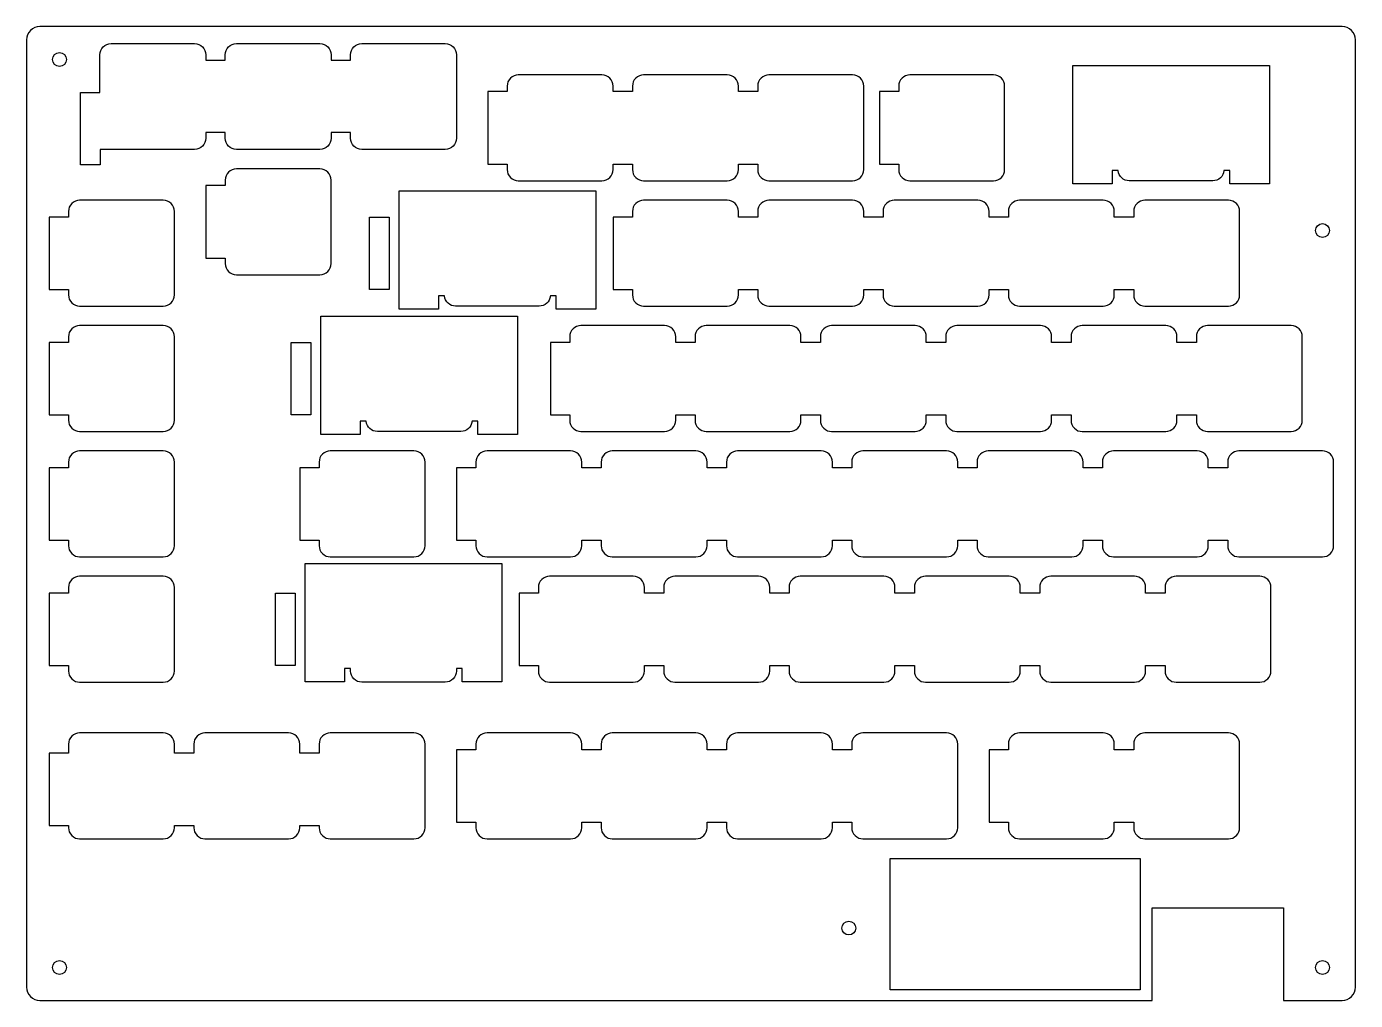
# Model space of a CAD drawing. Header units: millimetres. Extents: x -201 to 1, y -1 to 147.
import ezdxf

# ---------------------------------------------------------------- set-up
doc = ezdxf.new("R2010")
doc.units = ezdxf.units.MM
doc.layers.get('0').update_dxf_attribs({"linetype": 'CONTINUOUS'})

msp = doc.modelspace()

# ---------------------------------------------------------------- linework, layer by layer
for points in [[(-1, -1, 0.414214), (1, 1), (1, 145, 0.414214), (-1, 147), (-199, 147, 0.414214), (-201, 145), (-201, 1, 0.414214), (-199, -1), (-29.91, -1), (-29.91, 13.07), (-9.91, 13.07), (-9.91, -1)], [(-175.46, 128.33), (-189.81, 128.33), (-189.81, 126), (-192.81, 126), (-192.81, 137), (-189.86, 137), (-189.86, 142.73, -0.414214), (-188.16, 144.42), (-175.46, 144.42, -0.414214), (-173.76, 142.73), (-173.76, 141.88), (-170.81, 141.88), (-170.81, 142.73, -0.414214), (-169.11, 144.42), (-156.41, 144.42, -0.414214), (-154.71, 142.73), (-154.71, 141.88), (-151.76, 141.88), (-151.76, 142.73, -0.414214), (-150.06, 144.42), (-137.36, 144.42, -0.414214), (-135.66, 142.73), (-135.66, 130.02, -0.414214), (-137.36, 128.33), (-150.06, 128.33, -0.414214), (-151.76, 130.02), (-151.76, 130.88), (-154.71, 130.88), (-154.71, 130.02, -0.414214), (-156.41, 128.33), (-169.11, 128.33, -0.414214), (-170.81, 130.02), (-170.81, 130.88), (-173.76, 130.88), (-173.76, 130.02, -0.414214)], [(-113.55, 123.56, 0.414214), (-111.85, 125.26), (-111.85, 126.11), (-108.9, 126.11), (-108.9, 125.26, 0.414214), (-107.2, 123.56), (-94.5, 123.56, 0.414214), (-92.8, 125.26), (-92.8, 126.11), (-89.85, 126.11), (-89.85, 125.26, 0.414214), (-88.15, 123.56), (-75.45, 123.56, 0.414214), (-73.75, 125.26), (-73.75, 137.96, 0.414214), (-75.45, 139.66), (-88.15, 139.66, 0.414214), (-89.85, 137.96), (-89.85, 137.11), (-92.8, 137.11), (-92.8, 137.96, 0.414214), (-94.5, 139.66), (-107.2, 139.66, 0.414214), (-108.9, 137.96), (-108.9, 137.11), (-111.85, 137.11), (-111.85, 137.96, 0.414214), (-113.55, 139.66), (-126.25, 139.66, 0.414214), (-127.95, 137.96), (-127.95, 137.11), (-130.9, 137.11), (-130.9, 126.11), (-127.95, 126.11), (-127.95, 125.26, 0.414214), (-126.25, 123.56)], [(-54.02, 123.56, 0.414214), (-52.32, 125.26), (-52.32, 137.96, 0.414214), (-54.02, 139.66), (-66.72, 139.66, 0.414214), (-68.42, 137.96), (-68.42, 137.11), (-71.37, 137.11), (-71.37, 126.11), (-68.42, 126.11), (-68.42, 125.26, 0.414214), (-66.72, 123.56)], [(-12.08, 141.11), (-12.08, 123.11), (-18.08, 123.11), (-18.08, 125.11), (-18.99, 125.11, -0.388567), (-20.68, 123.56), (-33.38, 123.56, -0.388567), (-35.07, 125.11), (-35.98, 125.11), (-35.98, 123.11), (-41.98, 123.11), (-41.98, 141.11)], [(-156.41, 109.28, 0.414214), (-154.71, 110.97), (-154.71, 123.68, 0.414214), (-156.41, 125.37), (-169.11, 125.37, 0.414214), (-170.81, 123.68), (-170.81, 122.83), (-173.76, 122.83), (-173.76, 111.83), (-170.81, 111.83), (-170.81, 110.97, 0.414214), (-169.11, 109.28)], [(-114.47, 122.06), (-114.47, 104.06), (-120.48, 104.06), (-120.48, 106.06), (-121.38, 106.06, -0.388567), (-123.08, 104.51), (-135.78, 104.51, -0.388567), (-137.47, 106.06), (-138.38, 106.06), (-138.38, 104.06), (-144.38, 104.06), (-144.38, 122.06)], [(-180.23, 104.51, 0.414214), (-178.53, 106.21), (-178.53, 118.91, 0.414214), (-180.23, 120.61), (-192.93, 120.61, 0.414214), (-194.63, 118.91), (-194.63, 118.06), (-197.57, 118.06), (-197.57, 107.06), (-194.63, 107.06), (-194.63, 106.21, 0.414214), (-192.93, 104.51)], [(-94.5, 104.51, 0.414214), (-92.8, 106.21), (-92.8, 107.06), (-89.85, 107.06), (-89.85, 106.21, 0.414214), (-88.15, 104.51), (-75.45, 104.51, 0.414214), (-73.75, 106.21), (-73.75, 107.06), (-70.8, 107.06), (-70.8, 106.21, 0.414214), (-69.1, 104.51), (-56.4, 104.51, 0.414214), (-54.7, 106.21), (-54.7, 107.06), (-51.75, 107.06), (-51.75, 106.21, 0.414214), (-50.05, 104.51), (-37.35, 104.51, 0.414214), (-35.65, 106.21), (-35.65, 107.06), (-32.7, 107.06), (-32.7, 106.21, 0.414214), (-31, 104.51), (-18.3, 104.51, 0.414214), (-16.6, 106.21), (-16.6, 118.91, 0.414214), (-18.3, 120.61), (-31, 120.61, 0.414214), (-32.7, 118.91), (-32.7, 118.06), (-35.65, 118.06), (-35.65, 118.91, 0.414214), (-37.35, 120.61), (-50.05, 120.61, 0.414214), (-51.75, 118.91), (-51.75, 118.06), (-54.7, 118.06), (-54.7, 118.91, 0.414214), (-56.4, 120.61), (-69.1, 120.61, 0.414214), (-70.8, 118.91), (-70.8, 118.06), (-73.75, 118.06), (-73.75, 118.91, 0.414214), (-75.45, 120.61), (-88.15, 120.61, 0.414214), (-89.85, 118.91), (-89.85, 118.06), (-92.8, 118.06), (-92.8, 118.91, 0.414214), (-94.5, 120.61), (-107.2, 120.61, 0.414214), (-108.9, 118.91), (-108.9, 118.06), (-111.85, 118.06), (-111.85, 107.06), (-108.9, 107.06), (-108.9, 106.21, 0.414214), (-107.2, 104.51)], [(-180.23, 85.46, 0.414214), (-178.53, 87.16), (-178.53, 99.86, 0.414214), (-180.23, 101.56), (-192.93, 101.56, 0.414214), (-194.63, 99.86), (-194.63, 99.01), (-197.57, 99.01), (-197.57, 88.01), (-194.63, 88.01), (-194.63, 87.16, 0.414214), (-192.93, 85.46)], [(-126.38, 103.01), (-126.38, 85.01), (-132.38, 85.01), (-132.38, 87.01), (-133.29, 87.01, -0.388567), (-134.98, 85.46), (-147.68, 85.46, -0.388567), (-149.37, 87.01), (-150.28, 87.01), (-150.28, 85.01), (-156.28, 85.01), (-156.28, 103.01)], [(-104.03, 85.46, 0.414214), (-102.33, 87.16), (-102.33, 88.01), (-99.38, 88.01), (-99.38, 87.16, 0.414214), (-97.68, 85.46), (-84.98, 85.46, 0.414214), (-83.28, 87.16), (-83.28, 88.01), (-80.33, 88.01), (-80.33, 87.16, 0.414214), (-78.62, 85.46), (-65.93, 85.46, 0.414214), (-64.23, 87.16), (-64.23, 88.01), (-61.28, 88.01), (-61.28, 87.16, 0.414214), (-59.57, 85.46), (-46.88, 85.46, 0.414214), (-45.18, 87.16), (-45.18, 88.01), (-42.23, 88.01), (-42.23, 87.16, 0.414214), (-40.52, 85.46), (-27.83, 85.46, 0.414214), (-26.13, 87.16), (-26.13, 88.01), (-23.18, 88.01), (-23.18, 87.16, 0.414214), (-21.48, 85.46), (-8.77, 85.46, 0.414214), (-7.08, 87.16), (-7.08, 99.86, 0.414214), (-8.77, 101.56), (-21.48, 101.56, 0.414214), (-23.18, 99.86), (-23.18, 99.01), (-26.13, 99.01), (-26.13, 99.86, 0.414214), (-27.83, 101.56), (-40.52, 101.56, 0.414214), (-42.23, 99.86), (-42.23, 99.01), (-45.18, 99.01), (-45.18, 99.86, 0.414214), (-46.88, 101.56), (-59.57, 101.56, 0.414214), (-61.28, 99.86), (-61.28, 99.01), (-64.23, 99.01), (-64.23, 99.86, 0.414214), (-65.93, 101.56), (-78.62, 101.56, 0.414214), (-80.33, 99.86), (-80.33, 99.01), (-83.28, 99.01), (-83.28, 99.86, 0.414214), (-84.98, 101.56), (-97.68, 101.56, 0.414214), (-99.38, 99.86), (-99.38, 99.01), (-102.33, 99.01), (-102.33, 99.86, 0.414214), (-104.03, 101.56), (-116.73, 101.56, 0.414214), (-118.43, 99.86), (-118.43, 99.01), (-121.38, 99.01), (-121.38, 88.01), (-118.43, 88.01), (-118.43, 87.16, 0.414214), (-116.73, 85.46)], [(-180.23, 66.41, 0.414214), (-178.53, 68.11), (-178.53, 80.81, 0.414214), (-180.23, 82.51), (-192.93, 82.51, 0.414214), (-194.63, 80.81), (-194.63, 79.96), (-197.57, 79.96), (-197.57, 68.96), (-194.63, 68.96), (-194.63, 68.11, 0.414214), (-192.93, 66.41)], [(-142.12, 66.41, 0.414214), (-140.43, 68.11), (-140.43, 80.81, 0.414214), (-142.12, 82.51), (-154.83, 82.51, 0.414214), (-156.53, 80.81), (-156.53, 79.96), (-159.48, 79.96), (-159.48, 68.96), (-156.53, 68.96), (-156.53, 68.11, 0.414214), (-154.83, 66.41)], [(-118.31, 66.41, 0.414214), (-116.61, 68.11), (-116.61, 68.96), (-113.66, 68.96), (-113.66, 68.11, 0.414214), (-111.96, 66.41), (-99.26, 66.41, 0.414214), (-97.56, 68.11), (-97.56, 68.96), (-94.61, 68.96), (-94.61, 68.11, 0.414214), (-92.91, 66.41), (-80.21, 66.41, 0.414214), (-78.51, 68.11), (-78.51, 68.96), (-75.56, 68.96), (-75.56, 68.11, 0.414214), (-73.86, 66.41), (-61.16, 66.41, 0.414214), (-59.46, 68.11), (-59.46, 68.96), (-56.51, 68.96), (-56.51, 68.11, 0.414214), (-54.81, 66.41), (-42.11, 66.41, 0.414214), (-40.41, 68.11), (-40.41, 68.96), (-37.46, 68.96), (-37.46, 68.11, 0.414214), (-35.76, 66.41), (-23.06, 66.41, 0.414214), (-21.36, 68.11), (-21.36, 68.96), (-18.41, 68.96), (-18.41, 68.11, 0.414214), (-16.71, 66.41), (-4.01, 66.41, 0.414214), (-2.31, 68.11), (-2.31, 80.81, 0.414214), (-4.01, 82.51), (-16.71, 82.51, 0.414214), (-18.41, 80.81), (-18.41, 79.96), (-21.36, 79.96), (-21.36, 80.81, 0.414214), (-23.06, 82.51), (-35.76, 82.51, 0.414214), (-37.46, 80.81), (-37.46, 79.96), (-40.41, 79.96), (-40.41, 80.81, 0.414214), (-42.11, 82.51), (-54.81, 82.51, 0.414214), (-56.51, 80.81), (-56.51, 79.96), (-59.46, 79.96), (-59.46, 80.81, 0.414214), (-61.16, 82.51), (-73.86, 82.51, 0.414214), (-75.56, 80.81), (-75.56, 79.96), (-78.51, 79.96), (-78.51, 80.81, 0.414214), (-80.21, 82.51), (-92.91, 82.51, 0.414214), (-94.61, 80.81), (-94.61, 79.96), (-97.56, 79.96), (-97.56, 80.81, 0.414214), (-99.26, 82.51), (-111.96, 82.51, 0.414214), (-113.66, 80.81), (-113.66, 79.96), (-116.61, 79.96), (-116.61, 80.81, 0.414214), (-118.31, 82.51), (-131.01, 82.51, 0.414214), (-132.71, 80.81), (-132.71, 79.96), (-135.66, 79.96), (-135.66, 68.96), (-132.71, 68.96), (-132.71, 68.11, 0.414214), (-131.01, 66.41)], [(-128.76, 65.42), (-128.76, 47.42), (-134.76, 47.42), (-134.76, 49.42), (-135.66, 49.42), (-135.66, 49.06, -0.414214), (-137.36, 47.36), (-150.06, 47.36, -0.414214), (-151.76, 49.06), (-151.76, 49.42), (-152.66, 49.42), (-152.66, 47.42), (-158.66, 47.42), (-158.66, 65.42)], [(-180.23, 47.36, 0.414214), (-178.53, 49.06), (-178.53, 61.76, 0.414214), (-180.23, 63.46), (-192.93, 63.46, 0.414214), (-194.63, 61.76), (-194.63, 60.91), (-197.57, 60.91), (-197.57, 49.91), (-194.63, 49.91), (-194.63, 49.06, 0.414214), (-192.93, 47.36)], [(-108.79, 47.36, 0.414214), (-107.09, 49.06), (-107.09, 49.91), (-104.14, 49.91), (-104.14, 49.06, 0.414214), (-102.44, 47.36), (-89.74, 47.36, 0.414214), (-88.04, 49.06), (-88.04, 49.91), (-85.09, 49.91), (-85.09, 49.06, 0.414214), (-83.39, 47.36), (-70.69, 47.36, 0.414214), (-68.99, 49.06), (-68.99, 49.91), (-66.04, 49.91), (-66.04, 49.06, 0.414214), (-64.34, 47.36), (-51.64, 47.36, 0.414214), (-49.94, 49.06), (-49.94, 49.91), (-46.99, 49.91), (-46.99, 49.06, 0.414214), (-45.29, 47.36), (-32.59, 47.36, 0.414214), (-30.89, 49.06), (-30.89, 49.91), (-27.94, 49.91), (-27.94, 49.06, 0.414214), (-26.24, 47.36), (-13.54, 47.36, 0.414214), (-11.84, 49.06), (-11.84, 61.76, 0.414214), (-13.54, 63.46), (-26.24, 63.46, 0.414214), (-27.94, 61.76), (-27.94, 60.91), (-30.89, 60.91), (-30.89, 61.76, 0.414214), (-32.59, 63.46), (-45.29, 63.46, 0.414214), (-46.99, 61.76), (-46.99, 60.91), (-49.94, 60.91), (-49.94, 61.76, 0.414214), (-51.64, 63.46), (-64.34, 63.46, 0.414214), (-66.04, 61.76), (-66.04, 60.91), (-68.99, 60.91), (-68.99, 61.76, 0.414214), (-70.69, 63.46), (-83.39, 63.46, 0.414214), (-85.09, 61.76), (-85.09, 60.91), (-88.04, 60.91), (-88.04, 61.76, 0.414214), (-89.74, 63.46), (-102.44, 63.46, 0.414214), (-104.14, 61.76), (-104.14, 60.91), (-107.09, 60.91), (-107.09, 61.76, 0.414214), (-108.79, 63.46), (-121.49, 63.46, 0.414214), (-123.19, 61.76), (-123.19, 60.91), (-126.14, 60.91), (-126.14, 49.91), (-123.19, 49.91), (-123.19, 49.06, 0.414214), (-121.49, 47.36)], [(-192.93, 39.65, 0.414214), (-194.63, 37.95), (-194.63, 36.6), (-197.57, 36.6), (-197.57, 25.6), (-194.63, 25.6), (-194.63, 25.25, 0.414214), (-192.93, 23.55), (-180.23, 23.55, 0.414214), (-178.53, 25.25), (-178.53, 25.6), (-175.58, 25.6), (-175.58, 25.25, 0.414214), (-173.88, 23.55), (-161.18, 23.55, 0.414214), (-159.48, 25.25), (-159.48, 25.6), (-156.53, 25.6), (-156.53, 25.25, 0.414214), (-154.83, 23.55), (-142.12, 23.55, 0.414214), (-140.43, 25.25), (-140.43, 37.95, 0.414214), (-142.12, 39.65), (-154.83, 39.65, 0.414214), (-156.53, 37.95), (-156.53, 36.6), (-159.48, 36.6), (-159.48, 37.95, 0.414214), (-161.18, 39.65), (-173.88, 39.65, 0.414214), (-175.58, 37.95), (-175.58, 36.6), (-178.53, 36.6), (-178.53, 37.95, 0.414214), (-180.23, 39.65)], [(-118.31, 23.55, 0.414214), (-116.61, 25.25), (-116.61, 26.1), (-113.66, 26.1), (-113.66, 25.25, 0.414214), (-111.96, 23.55), (-99.26, 23.55, 0.414214), (-97.56, 25.25), (-97.56, 26.1), (-94.61, 26.1), (-94.61, 25.25, 0.414214), (-92.91, 23.55), (-80.21, 23.55, 0.414214), (-78.51, 25.25), (-78.51, 26.1), (-75.56, 26.1), (-75.56, 25.25, 0.414214), (-73.86, 23.55), (-61.16, 23.55, 0.414214), (-59.46, 25.25), (-59.46, 37.95, 0.414214), (-61.16, 39.65), (-73.86, 39.65, 0.414214), (-75.56, 37.95), (-75.56, 37.1), (-78.51, 37.1), (-78.51, 37.95, 0.414214), (-80.21, 39.65), (-92.91, 39.65, 0.414214), (-94.61, 37.95), (-94.61, 37.1), (-97.56, 37.1), (-97.56, 37.95, 0.414214), (-99.26, 39.65), (-111.96, 39.65, 0.414214), (-113.66, 37.95), (-113.66, 37.1), (-116.61, 37.1), (-116.61, 37.95, 0.414214), (-118.31, 39.65), (-131.01, 39.65, 0.414214), (-132.71, 37.95), (-132.71, 37.1), (-135.66, 37.1), (-135.66, 26.1), (-132.71, 26.1), (-132.71, 25.25, 0.414214), (-131.01, 23.55)], [(-37.35, 23.55, 0.414214), (-35.65, 25.25), (-35.65, 26.1), (-32.7, 26.1), (-32.7, 25.25, 0.414214), (-31, 23.55), (-18.3, 23.55, 0.414214), (-16.6, 25.25), (-16.6, 37.95, 0.414214), (-18.3, 39.65), (-31, 39.65, 0.414214), (-32.7, 37.95), (-32.7, 37.1), (-35.65, 37.1), (-35.65, 37.95, 0.414214), (-37.35, 39.65), (-50.05, 39.65, 0.414214), (-51.75, 37.95), (-51.75, 37.1), (-54.7, 37.1), (-54.7, 26.1), (-51.75, 26.1), (-51.75, 25.25, 0.414214), (-50.05, 23.55)]]:
    msp.add_lwpolyline(points, format="xyb", close=True)
for points in [[(-148.88, 107.06), (-148.88, 118.06), (-145.88, 118.06), (-145.88, 107.06)], [(-157.78, 88.01), (-160.78, 88.01), (-160.78, 99.01), (-157.78, 99.01)], [(-160.16, 49.91), (-163.16, 49.91), (-163.16, 60.91), (-160.16, 60.91)], [(-31.71, 20.59), (-31.71, 0.59), (-69.71, 0.59), (-69.71, 20.59)]]:
    msp.add_lwpolyline(points, close=True)
for centre in [(-196, 142), (-4, 116), (-76, 10), (-196, 4), (-4, 4)]:
    msp.add_circle(centre, 1.05)

doc.saveas('drawing.dxf')
